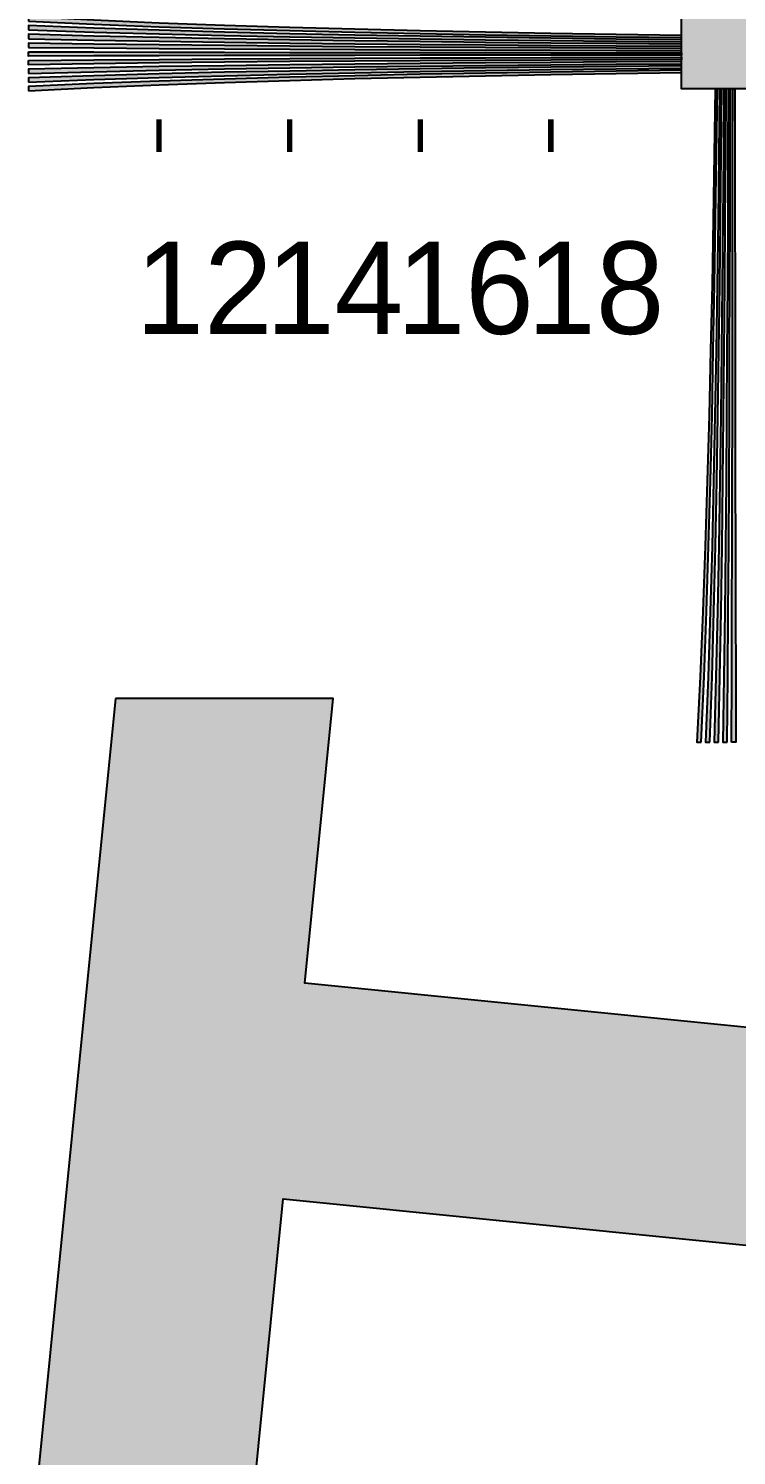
# Model space of a CAD drawing. Header units: millimetres. Extents: x 0 to 1582, y 0 to 984.
# Drawn here: x 1223.1 to 1353.2, y 445.3 to 707.3 of the extents above; entities that cross this region are included whole.
import ezdxf

# ---------------------------------------------------------------- set-up
doc = ezdxf.new("R2010")
doc.units = ezdxf.units.MM
for name, color, linetype in [('LABELS', 7, 'Continuous'), ('PERIPHERY', 7, 'Continuous'), ('SFR', 7, 'Continuous')]:
    doc.layers.add(name, color=color, linetype=linetype)

msp = doc.modelspace()

# ---------------------------------------------------------------- hatches: boundary and pattern name
at = {"layer": 'PERIPHERY', "true_color": 0x000000}
h = msp.add_hatch(color=7, dxfattribs=at)
h.dxf.hatch_style = 1
h.paths.add_polyline_path([(1359.12, 696.25), (1343.12, 696.25), (1343.12, 712.25), (1359.12, 712.25), (1359.12, 696.25)])
h = msp.add_hatch(color=7, dxfattribs=at)
h.dxf.hatch_style = 1
h.paths.add_polyline_path([(1223.12, 708.65), (1235.12, 708.11), (1247.12, 707.65), (1259.12, 707.27), (1271.12, 706.93), (1283.12, 706.65), (1295.12, 706.41), (1307.12, 706.17), (1319.12, 705.99), (1331.12, 705.81), (1343.12, 705.65), (1343.12, 706.05), (1331.12, 706.23), (1319.12, 706.43), (1307.12, 706.65), (1295.12, 706.91), (1283.12, 707.19), (1271.12, 707.51), (1259.12, 707.89), (1247.12, 708.31), (1235.12, 708.83), (1223.12, 709.45), (1223.12, 708.65)])
h = msp.add_hatch(color=7, dxfattribs=at)
h.dxf.hatch_style = 1
h.paths.add_polyline_path([(1223.12, 707.05), (1235.12, 706.65), (1247.12, 706.31), (1259.12, 706.03), (1271.12, 705.79), (1283.12, 705.59), (1295.12, 705.41), (1307.12, 705.23), (1319.12, 705.09), (1331.12, 704.97), (1343.12, 704.85), (1343.12, 705.25), (1331.12, 705.39), (1319.12, 705.53), (1307.12, 705.71), (1295.12, 705.91), (1283.12, 706.11), (1271.12, 706.37), (1259.12, 706.65), (1247.12, 706.99), (1235.12, 707.37), (1223.12, 707.85), (1223.12, 707.05)])
h = msp.add_hatch(color=7, dxfattribs=at)
h.dxf.hatch_style = 1
h.paths.add_polyline_path([(1223.12, 705.45), (1235.12, 705.19), (1247.12, 704.99), (1259.12, 704.81), (1271.12, 704.65), (1283.12, 704.51), (1295.12, 704.41), (1307.12, 704.29), (1319.12, 704.21), (1331.12, 704.13), (1343.12, 704.05), (1343.12, 704.45), (1331.12, 704.55), (1319.12, 704.65), (1307.12, 704.77), (1295.12, 704.91), (1283.12, 705.05), (1271.12, 705.23), (1259.12, 705.41), (1247.12, 705.65), (1235.12, 705.93), (1223.12, 706.25), (1223.12, 705.45)])
h = msp.add_hatch(color=7, dxfattribs=at)
h.dxf.hatch_style = 1
h.paths.add_polyline_path([(1223.12, 703.85), (1235.12, 703.75), (1247.12, 703.65), (1259.12, 703.57), (1271.12, 703.51), (1283.12, 703.45), (1295.12, 703.41), (1307.12, 703.35), (1319.12, 703.31), (1331.12, 703.29), (1343.12, 703.25), (1343.12, 703.65), (1331.12, 703.71), (1319.12, 703.77), (1307.12, 703.83), (1295.12, 703.91), (1283.12, 703.98), (1271.12, 704.06), (1259.12, 704.18), (1247.12, 704.31), (1235.12, 704.47), (1223.12, 704.65), (1223.12, 703.85)])
h = msp.add_hatch(color=7, dxfattribs=at)
h.dxf.hatch_style = 1
h.paths.add_polyline_path([(1223.12, 703.05), (1235.12, 703.01), (1247.12, 702.99), (1259.12, 702.95), (1271.12, 702.93), (1283.12, 702.91), (1295.12, 702.91), (1307.12, 702.89), (1319.12, 702.87), (1331.12, 702.87), (1343.12, 702.85), (1343.12, 702.45), (1331.12, 702.43), (1319.12, 702.43), (1307.12, 702.41), (1295.12, 702.41), (1283.12, 702.39), (1271.12, 702.37), (1259.12, 702.35), (1247.12, 702.31), (1235.12, 702.29), (1223.12, 702.25), (1223.12, 703.05)])
h = msp.add_hatch(color=7, dxfattribs=at)
h.dxf.hatch_style = 1
h.paths.add_polyline_path([(1223.12, 701.45), (1235.12, 701.55), (1247.12, 701.65), (1259.12, 701.73), (1271.12, 701.79), (1283.12, 701.85), (1295.12, 701.91), (1307.12, 701.95), (1319.12, 701.99), (1331.12, 702.01), (1343.12, 702.05), (1343.12, 701.65), (1331.12, 701.59), (1319.12, 701.53), (1307.12, 701.47), (1295.12, 701.41), (1283.12, 701.31), (1271.12, 701.23), (1259.12, 701.11), (1247.12, 700.99), (1235.12, 700.83), (1223.12, 700.65), (1223.12, 701.45)])
h = msp.add_hatch(color=7, dxfattribs=at)
h.dxf.hatch_style = 1
h.paths.add_polyline_path([(1223.12, 699.05), (1235.12, 699.37), (1247.12, 699.65), (1259.12, 699.89), (1271.12, 700.07), (1283.12, 700.25), (1295.12, 700.41), (1307.12, 700.53), (1319.12, 700.65), (1331.12, 700.75), (1343.12, 700.85), (1343.12, 701.25), (1331.12, 701.17), (1319.12, 701.09), (1307.12, 701.01), (1295.12, 700.91), (1283.12, 700.79), (1271.12, 700.65), (1259.12, 700.49), (1247.12, 700.31), (1235.12, 700.11), (1223.12, 699.85), (1223.12, 699.05)])
h = msp.add_hatch(color=7, dxfattribs=at)
h.dxf.hatch_style = 1
h.paths.add_polyline_path([(1223.12, 697.45), (1235.12, 697.93), (1247.12, 698.31), (1259.12, 698.65), (1271.12, 698.93), (1283.12, 699.19), (1295.12, 699.41), (1307.12, 699.59), (1319.12, 699.77), (1331.12, 699.91), (1343.12, 700.05), (1343.12, 700.45), (1331.12, 700.33), (1319.12, 700.21), (1307.12, 700.07), (1295.12, 699.91), (1283.12, 699.71), (1271.12, 699.51), (1259.12, 699.27), (1247.12, 698.99), (1235.12, 698.65), (1223.12, 698.25), (1223.12, 697.45)])
h = msp.add_hatch(color=7, dxfattribs=at)
h.dxf.hatch_style = 1
h.paths.add_polyline_path([(1223.12, 695.85), (1235.12, 696.47), (1247.12, 696.99), (1259.12, 697.41), (1271.12, 697.79), (1283.12, 698.11), (1295.12, 698.41), (1307.12, 698.65), (1319.12, 698.87), (1331.12, 699.07), (1343.12, 699.25), (1343.12, 699.65), (1331.12, 699.49), (1319.12, 699.31), (1307.12, 699.13), (1295.12, 698.91), (1283.12, 698.65), (1271.12, 698.37), (1259.12, 698.03), (1247.12, 697.65), (1235.12, 697.19), (1223.12, 696.65), (1223.12, 695.85)])
h = msp.add_hatch(color=7, dxfattribs=at)
h.dxf.hatch_style = 1
h.paths.add_polyline_path([(1346.73, 576.25), (1347.27, 588.25), (1347.73, 600.25), (1348.11, 612.25), (1348.45, 624.25), (1348.73, 636.25), (1348.97, 648.25), (1349.21, 660.25), (1349.39, 672.25), (1349.57, 684.25), (1349.73, 696.25), (1349.33, 696.25), (1349.15, 684.25), (1348.95, 672.25), (1348.73, 660.25), (1348.47, 648.25), (1348.19, 636.25), (1347.87, 624.25), (1347.49, 612.25), (1347.07, 600.25), (1346.55, 588.25), (1345.93, 576.25), (1346.73, 576.25)])
h = msp.add_hatch(color=7, dxfattribs=at)
h.dxf.hatch_style = 1
h.paths.add_polyline_path([(1348.33, 576.25), (1348.73, 588.25), (1349.07, 600.25), (1349.35, 612.25), (1349.59, 624.25), (1349.79, 636.25), (1349.97, 648.25), (1350.15, 660.25), (1350.29, 672.25), (1350.41, 684.25), (1350.53, 696.25), (1350.13, 696.25), (1349.99, 684.25), (1349.85, 672.25), (1349.67, 660.25), (1349.47, 648.25), (1349.27, 636.25), (1349.01, 624.25), (1348.73, 612.25), (1348.39, 600.25), (1348.01, 588.25), (1347.53, 576.25), (1348.33, 576.25)])
h = msp.add_hatch(color=7, dxfattribs=at)
h.dxf.hatch_style = 1
h.paths.add_polyline_path([(1349.93, 576.25), (1350.19, 588.25), (1350.39, 600.25), (1350.57, 612.25), (1350.73, 624.25), (1350.87, 636.25), (1350.97, 648.25), (1351.09, 660.25), (1351.17, 672.25), (1351.25, 684.25), (1351.33, 696.25), (1350.93, 696.25), (1350.83, 684.25), (1350.73, 672.25), (1350.61, 660.25), (1350.47, 648.25), (1350.33, 636.25), (1350.15, 624.25), (1349.97, 612.25), (1349.73, 600.25), (1349.45, 588.25), (1349.13, 576.25), (1349.93, 576.25)])
h = msp.add_hatch(color=7, dxfattribs=at)
h.dxf.hatch_style = 1
h.paths.add_polyline_path([(1351.53, 576.25), (1351.63, 588.25), (1351.73, 600.25), (1351.81, 612.25), (1351.87, 624.25), (1351.93, 636.25), (1351.97, 648.25), (1352.03, 660.25), (1352.07, 672.25), (1352.09, 684.25), (1352.13, 696.25), (1351.73, 696.25), (1351.67, 684.25), (1351.61, 672.25), (1351.55, 660.25), (1351.47, 648.25), (1351.39, 636.25), (1351.31, 624.25), (1351.19, 612.25), (1351.07, 600.25), (1350.91, 588.25), (1350.73, 576.25), (1351.53, 576.25)])
h = msp.add_hatch(color=7, dxfattribs=at)
h.dxf.hatch_style = 1
h.paths.add_polyline_path([(1352.33, 576.25), (1352.37, 588.25), (1352.39, 600.25), (1352.43, 612.25), (1352.45, 624.25), (1352.47, 636.25), (1352.47, 648.25), (1352.49, 660.25), (1352.51, 672.25), (1352.51, 684.25), (1352.53, 696.25), (1352.93, 696.25), (1352.95, 684.25), (1352.95, 672.25), (1352.97, 660.25), (1352.97, 648.25), (1352.99, 636.25), (1353.01, 624.25), (1353.03, 612.25), (1353.07, 600.25), (1353.09, 588.25), (1353.13, 576.25), (1352.33, 576.25)])
at = {"layer": 'SFR', "true_color": 0x000000}
h = msp.add_hatch(color=7, dxfattribs=at)
h.dxf.hatch_style = 1
h.paths.add_polyline_path([(1239.12, 584.25), (1223.12, 424.25), (1263.12, 424.25), (1269.93, 492.37), (1428.35, 476.53), (1423.12, 424.25), (1463.12, 424.25), (1479.12, 584.25), (1439.12, 584.25), (1432.31, 516.13), (1273.89, 531.97), (1279.12, 584.25), (1239.12, 584.25), (1239.12, 584.25)])

# ---------------------------------------------------------------- linework, layer by layer
at = {"layer": 'PERIPHERY', "color": 250}
for points in [[(1359.12, 696.25), (1343.12, 696.25), (1343.12, 712.25), (1359.12, 712.25), (1359.12, 696.25)], [(1223.12, 708.65), (1235.12, 708.11), (1247.12, 707.65), (1259.12, 707.27), (1271.12, 706.93), (1283.12, 706.65), (1295.12, 706.41), (1307.12, 706.17), (1319.12, 705.99), (1331.12, 705.81), (1343.12, 705.65), (1343.12, 706.05), (1331.12, 706.23), (1319.12, 706.43), (1307.12, 706.65), (1295.12, 706.91), (1283.12, 707.19), (1271.12, 707.51), (1259.12, 707.89), (1247.12, 708.31), (1235.12, 708.83), (1223.12, 709.45), (1223.12, 708.65)], [(1223.12, 707.05), (1235.12, 706.65), (1247.12, 706.31), (1259.12, 706.03), (1271.12, 705.79), (1283.12, 705.59), (1295.12, 705.41), (1307.12, 705.23), (1319.12, 705.09), (1331.12, 704.97), (1343.12, 704.85), (1343.12, 705.25), (1331.12, 705.39), (1319.12, 705.53), (1307.12, 705.71), (1295.12, 705.91), (1283.12, 706.11), (1271.12, 706.37), (1259.12, 706.65), (1247.12, 706.99), (1235.12, 707.37), (1223.12, 707.85), (1223.12, 707.05)], [(1223.12, 705.45), (1235.12, 705.19), (1247.12, 704.99), (1259.12, 704.81), (1271.12, 704.65), (1283.12, 704.51), (1295.12, 704.41), (1307.12, 704.29), (1319.12, 704.21), (1331.12, 704.13), (1343.12, 704.05), (1343.12, 704.45), (1331.12, 704.55), (1319.12, 704.65), (1307.12, 704.77), (1295.12, 704.91), (1283.12, 705.05), (1271.12, 705.23), (1259.12, 705.41), (1247.12, 705.65), (1235.12, 705.93), (1223.12, 706.25), (1223.12, 705.45)], [(1223.12, 703.85), (1235.12, 703.75), (1247.12, 703.65), (1259.12, 703.57), (1271.12, 703.51), (1283.12, 703.45), (1295.12, 703.41), (1307.12, 703.35), (1319.12, 703.31), (1331.12, 703.29), (1343.12, 703.25), (1343.12, 703.65), (1331.12, 703.71), (1319.12, 703.77), (1307.12, 703.83), (1295.12, 703.91), (1283.12, 703.98), (1271.12, 704.06), (1259.12, 704.18), (1247.12, 704.31), (1235.12, 704.47), (1223.12, 704.65), (1223.12, 703.85)], [(1223.12, 703.05), (1235.12, 703.01), (1247.12, 702.99), (1259.12, 702.95), (1271.12, 702.93), (1283.12, 702.91), (1295.12, 702.91), (1307.12, 702.89), (1319.12, 702.87), (1331.12, 702.87), (1343.12, 702.85), (1343.12, 702.45), (1331.12, 702.43), (1319.12, 702.43), (1307.12, 702.41), (1295.12, 702.41), (1283.12, 702.39), (1271.12, 702.37), (1259.12, 702.35), (1247.12, 702.31), (1235.12, 702.29), (1223.12, 702.25), (1223.12, 703.05)], [(1223.12, 701.45), (1235.12, 701.55), (1247.12, 701.65), (1259.12, 701.73), (1271.12, 701.79), (1283.12, 701.85), (1295.12, 701.91), (1307.12, 701.95), (1319.12, 701.99), (1331.12, 702.01), (1343.12, 702.05), (1343.12, 701.65), (1331.12, 701.59), (1319.12, 701.53), (1307.12, 701.47), (1295.12, 701.41), (1283.12, 701.31), (1271.12, 701.23), (1259.12, 701.11), (1247.12, 700.99), (1235.12, 700.83), (1223.12, 700.65), (1223.12, 701.45)], [(1223.12, 699.05), (1235.12, 699.37), (1247.12, 699.65), (1259.12, 699.89), (1271.12, 700.07), (1283.12, 700.25), (1295.12, 700.41), (1307.12, 700.53), (1319.12, 700.65), (1331.12, 700.75), (1343.12, 700.85), (1343.12, 701.25), (1331.12, 701.17), (1319.12, 701.09), (1307.12, 701.01), (1295.12, 700.91), (1283.12, 700.79), (1271.12, 700.65), (1259.12, 700.49), (1247.12, 700.31), (1235.12, 700.11), (1223.12, 699.85), (1223.12, 699.05)], [(1223.12, 697.45), (1235.12, 697.93), (1247.12, 698.31), (1259.12, 698.65), (1271.12, 698.93), (1283.12, 699.19), (1295.12, 699.41), (1307.12, 699.59), (1319.12, 699.77), (1331.12, 699.91), (1343.12, 700.05), (1343.12, 700.45), (1331.12, 700.33), (1319.12, 700.21), (1307.12, 700.07), (1295.12, 699.91), (1283.12, 699.71), (1271.12, 699.51), (1259.12, 699.27), (1247.12, 698.99), (1235.12, 698.65), (1223.12, 698.25), (1223.12, 697.45)], [(1223.12, 695.85), (1235.12, 696.47), (1247.12, 696.99), (1259.12, 697.41), (1271.12, 697.79), (1283.12, 698.11), (1295.12, 698.41), (1307.12, 698.65), (1319.12, 698.87), (1331.12, 699.07), (1343.12, 699.25), (1343.12, 699.65), (1331.12, 699.49), (1319.12, 699.31), (1307.12, 699.13), (1295.12, 698.91), (1283.12, 698.65), (1271.12, 698.37), (1259.12, 698.03), (1247.12, 697.65), (1235.12, 697.19), (1223.12, 696.65), (1223.12, 695.85)], [(1346.73, 576.25), (1347.27, 588.25), (1347.73, 600.25), (1348.11, 612.25), (1348.45, 624.25), (1348.73, 636.25), (1348.97, 648.25), (1349.21, 660.25), (1349.39, 672.25), (1349.57, 684.25), (1349.73, 696.25), (1349.33, 696.25), (1349.15, 684.25), (1348.95, 672.25), (1348.73, 660.25), (1348.47, 648.25), (1348.19, 636.25), (1347.87, 624.25), (1347.49, 612.25), (1347.07, 600.25), (1346.55, 588.25), (1345.93, 576.25), (1346.73, 576.25)], [(1348.33, 576.25), (1348.73, 588.25), (1349.07, 600.25), (1349.35, 612.25), (1349.59, 624.25), (1349.79, 636.25), (1349.97, 648.25), (1350.15, 660.25), (1350.29, 672.25), (1350.41, 684.25), (1350.53, 696.25), (1350.13, 696.25), (1349.99, 684.25), (1349.85, 672.25), (1349.67, 660.25), (1349.47, 648.25), (1349.27, 636.25), (1349.01, 624.25), (1348.73, 612.25), (1348.39, 600.25), (1348.01, 588.25), (1347.53, 576.25), (1348.33, 576.25)], [(1349.93, 576.25), (1350.19, 588.25), (1350.39, 600.25), (1350.57, 612.25), (1350.73, 624.25), (1350.87, 636.25), (1350.97, 648.25), (1351.09, 660.25), (1351.17, 672.25), (1351.25, 684.25), (1351.33, 696.25), (1350.93, 696.25), (1350.83, 684.25), (1350.73, 672.25), (1350.61, 660.25), (1350.47, 648.25), (1350.33, 636.25), (1350.15, 624.25), (1349.97, 612.25), (1349.73, 600.25), (1349.45, 588.25), (1349.13, 576.25), (1349.93, 576.25)], [(1351.53, 576.25), (1351.63, 588.25), (1351.73, 600.25), (1351.81, 612.25), (1351.87, 624.25), (1351.93, 636.25), (1351.97, 648.25), (1352.03, 660.25), (1352.07, 672.25), (1352.09, 684.25), (1352.13, 696.25), (1351.73, 696.25), (1351.67, 684.25), (1351.61, 672.25), (1351.55, 660.25), (1351.47, 648.25), (1351.39, 636.25), (1351.31, 624.25), (1351.19, 612.25), (1351.07, 600.25), (1350.91, 588.25), (1350.73, 576.25), (1351.53, 576.25)], [(1352.33, 576.25), (1352.37, 588.25), (1352.39, 600.25), (1352.43, 612.25), (1352.45, 624.25), (1352.47, 636.25), (1352.47, 648.25), (1352.49, 660.25), (1352.51, 672.25), (1352.51, 684.25), (1352.53, 696.25), (1352.93, 696.25), (1352.95, 684.25), (1352.95, 672.25), (1352.97, 660.25), (1352.97, 648.25), (1352.99, 636.25), (1353.01, 624.25), (1353.03, 612.25), (1353.07, 600.25), (1353.09, 588.25), (1353.13, 576.25), (1352.33, 576.25)]]:
    msp.add_lwpolyline(points, close=True, dxfattribs=at)
at = {"layer": 'PERIPHERY', "color": 250, "lineweight": 35, "const_width": 1}
for points in [[(1247.12, 690.65), (1247.12, 684.65)], [(1271.12, 690.65), (1271.12, 684.65)], [(1295.12, 690.65), (1295.12, 684.65)], [(1319.12, 690.65), (1319.12, 684.65)]]:
    msp.add_lwpolyline(points, dxfattribs=at)
at = {"layer": 'PERIPHERY', "color": 250, "true_color": 0x000000}
for points in [[(1359.12, 696.25), (1359.12, 712.25), (1343.12, 712.25)], [(1343.12, 712.25), (1343.12, 696.25), (1359.12, 696.25)], [(1223.12, 709.45), (1247.12, 707.65), (1259.12, 707.27)], [(1223.12, 709.45), (1259.12, 707.27), (1271.12, 706.93)], [(1271.12, 706.93), (1235.12, 708.83), (1223.12, 709.45)], [(1223.12, 707.85), (1223.12, 707.05), (1235.12, 706.65)], [(1223.12, 707.85), (1235.12, 706.65), (1247.12, 706.31)], [(1223.12, 707.85), (1247.12, 706.31), (1259.12, 706.03)], [(1223.12, 707.85), (1259.12, 706.03), (1271.12, 705.79)], [(1271.12, 705.79), (1235.12, 707.37), (1223.12, 707.85)], [(1271.12, 706.93), (1247.12, 708.31), (1235.12, 708.83)], [(1271.12, 706.93), (1259.12, 707.89), (1247.12, 708.31)], [(1271.12, 706.93), (1271.12, 707.51), (1259.12, 707.89)], [(1223.12, 706.25), (1223.12, 705.45), (1235.12, 705.19)], [(1223.12, 706.25), (1235.12, 705.19), (1247.12, 704.99)], [(1223.12, 706.25), (1247.12, 704.99), (1259.12, 704.81)], [(1223.12, 706.25), (1259.12, 704.81), (1271.12, 704.65)], [(1223.12, 706.25), (1271.12, 704.65), (1283.12, 704.51)], [(1283.12, 704.51), (1235.12, 705.93), (1223.12, 706.25)], [(1271.12, 705.79), (1247.12, 706.99), (1235.12, 707.37)], [(1283.12, 704.51), (1247.12, 705.65), (1235.12, 705.93)], [(1271.12, 705.79), (1259.12, 706.65), (1247.12, 706.99)], [(1283.12, 704.51), (1259.12, 705.41), (1247.12, 705.65)], [(1271.12, 705.79), (1271.12, 706.37), (1259.12, 706.65)], [(1283.12, 704.51), (1271.12, 705.23), (1259.12, 705.41)], [(1271.12, 706.93), (1283.12, 707.19), (1271.12, 707.51)], [(1271.12, 706.93), (1295.12, 706.91), (1283.12, 707.19)], [(1271.12, 706.93), (1283.12, 706.65), (1295.12, 706.41)], [(1271.12, 706.93), (1295.12, 706.41), (1307.12, 706.17)], [(1271.12, 706.93), (1307.12, 706.17), (1319.12, 705.99)], [(1271.12, 706.93), (1319.12, 705.99), (1331.12, 705.81)], [(1271.12, 706.93), (1331.12, 705.81), (1343.12, 705.65)], [(1271.12, 706.93), (1343.12, 705.65), (1343.12, 706.05)], [(1271.12, 706.93), (1343.12, 706.05), (1331.12, 706.23)], [(1271.12, 706.93), (1331.12, 706.23), (1319.12, 706.43)], [(1271.12, 706.93), (1319.12, 706.43), (1307.12, 706.65)], [(1271.12, 706.93), (1307.12, 706.65), (1295.12, 706.91)], [(1271.12, 705.79), (1283.12, 706.11), (1271.12, 706.37)], [(1271.12, 705.79), (1295.12, 705.91), (1283.12, 706.11)], [(1271.12, 705.79), (1307.12, 705.71), (1295.12, 705.91)], [(1271.12, 705.79), (1283.12, 705.59), (1295.12, 705.41)], [(1271.12, 705.79), (1295.12, 705.41), (1307.12, 705.23)], [(1271.12, 705.79), (1307.12, 705.23), (1319.12, 705.09)], [(1271.12, 705.79), (1319.12, 705.09), (1331.12, 704.97)], [(1271.12, 705.79), (1331.12, 704.97), (1343.12, 704.85)], [(1271.12, 705.79), (1343.12, 704.85), (1343.12, 705.25)], [(1271.12, 705.79), (1343.12, 705.25), (1331.12, 705.39)], [(1271.12, 705.79), (1331.12, 705.39), (1319.12, 705.53)], [(1271.12, 705.79), (1319.12, 705.53), (1307.12, 705.71)], [(1283.12, 704.51), (1283.12, 705.05), (1271.12, 705.23)], [(1283.12, 704.51), (1295.12, 704.91), (1283.12, 705.05)], [(1223.12, 704.65), (1223.12, 703.85), (1235.12, 703.75)], [(1223.12, 704.65), (1235.12, 703.75), (1247.12, 703.65)], [(1223.12, 704.65), (1247.12, 703.65), (1259.12, 703.57)], [(1223.12, 704.65), (1259.12, 703.57), (1271.12, 703.51)], [(1223.12, 704.65), (1271.12, 703.51), (1283.12, 703.45)], [(1223.12, 704.65), (1283.12, 703.45), (1295.12, 703.41)], [(1223.12, 704.65), (1295.12, 703.41), (1307.12, 703.35)], [(1307.12, 703.35), (1235.12, 704.47), (1223.12, 704.65)], [(1223.12, 703.05), (1223.12, 702.25), (1235.12, 702.29)], [(1223.12, 703.05), (1235.12, 702.29), (1247.12, 702.31)], [(1223.12, 703.05), (1247.12, 702.31), (1259.12, 702.35)], [(1223.12, 703.05), (1259.12, 702.35), (1271.12, 702.37)], [(1223.12, 703.05), (1271.12, 702.37), (1283.12, 702.39)], [(1223.12, 703.05), (1283.12, 702.39), (1295.12, 702.41)], [(1223.12, 703.05), (1295.12, 702.41), (1307.12, 702.41)], [(1223.12, 703.05), (1307.12, 702.41), (1319.12, 702.43)], [(1223.12, 703.05), (1319.12, 702.43), (1331.12, 702.43)], [(1223.12, 703.05), (1331.12, 702.43), (1343.12, 702.45)], [(1343.12, 702.45), (1235.12, 703.01), (1223.12, 703.05)], [(1307.12, 703.35), (1247.12, 704.31), (1235.12, 704.47)], [(1343.12, 702.45), (1247.12, 702.99), (1235.12, 703.01)], [(1307.12, 703.35), (1259.12, 704.18), (1247.12, 704.31)], [(1343.12, 702.45), (1259.12, 702.95), (1247.12, 702.99)], [(1307.12, 703.35), (1271.12, 704.06), (1259.12, 704.18)], [(1343.12, 702.45), (1271.12, 702.93), (1259.12, 702.95)], [(1307.12, 703.35), (1283.12, 703.98), (1271.12, 704.06)], [(1343.12, 702.45), (1283.12, 702.91), (1271.12, 702.93)], [(1283.12, 704.51), (1307.12, 704.77), (1295.12, 704.91)], [(1283.12, 704.51), (1319.12, 704.65), (1307.12, 704.77)], [(1283.12, 704.51), (1331.12, 704.55), (1319.12, 704.65)], [(1283.12, 704.51), (1343.12, 704.45), (1331.12, 704.55)], [(1283.12, 704.51), (1295.12, 704.41), (1319.12, 704.21)], [(1283.12, 704.51), (1319.12, 704.21), (1331.12, 704.13)], [(1283.12, 704.51), (1331.12, 704.13), (1343.12, 704.05)], [(1283.12, 704.51), (1343.12, 704.05), (1343.12, 704.45)], [(1307.12, 703.35), (1295.12, 703.91), (1283.12, 703.98)], [(1343.12, 702.45), (1295.12, 702.91), (1283.12, 702.91)], [(1295.12, 704.41), (1307.12, 704.29), (1319.12, 704.21)], [(1307.12, 703.35), (1307.12, 703.83), (1295.12, 703.91)], [(1343.12, 702.45), (1307.12, 702.89), (1295.12, 702.91)], [(1307.12, 703.35), (1319.12, 703.77), (1307.12, 703.83)], [(1307.12, 703.35), (1331.12, 703.71), (1319.12, 703.77)], [(1307.12, 703.35), (1343.12, 703.65), (1331.12, 703.71)], [(1307.12, 703.35), (1331.12, 703.29), (1343.12, 703.65)], [(1307.12, 703.35), (1319.12, 703.31), (1331.12, 703.29)], [(1343.12, 702.45), (1319.12, 702.87), (1307.12, 702.89)], [(1343.12, 702.45), (1331.12, 702.87), (1319.12, 702.87)], [(1331.12, 703.29), (1343.12, 703.25), (1343.12, 703.65)], [(1343.12, 702.45), (1343.12, 702.85), (1331.12, 702.87)], [(1223.12, 701.45), (1343.12, 701.65), (1343.12, 702.05)], [(1223.12, 701.45), (1343.12, 702.05), (1331.12, 702.01)], [(1223.12, 701.45), (1331.12, 702.01), (1319.12, 701.99)], [(1223.12, 701.45), (1319.12, 701.99), (1307.12, 701.95)], [(1223.12, 701.45), (1307.12, 701.95), (1295.12, 701.91)], [(1223.12, 701.45), (1295.12, 701.91), (1283.12, 701.85)], [(1223.12, 701.45), (1283.12, 701.85), (1271.12, 701.79)], [(1223.12, 701.45), (1271.12, 701.79), (1259.12, 701.73)], [(1223.12, 701.45), (1259.12, 701.73), (1247.12, 701.65)], [(1223.12, 701.45), (1331.12, 701.59), (1343.12, 701.65)], [(1247.12, 701.65), (1235.12, 701.55), (1223.12, 701.45)], [(1223.12, 701.45), (1319.12, 701.53), (1331.12, 701.59)], [(1223.12, 701.45), (1307.12, 701.47), (1319.12, 701.53)], [(1223.12, 701.45), (1295.12, 701.41), (1307.12, 701.47)], [(1223.12, 701.45), (1223.12, 700.65), (1235.12, 700.83)], [(1223.12, 701.45), (1235.12, 700.83), (1247.12, 700.99)], [(1223.12, 701.45), (1247.12, 700.99), (1259.12, 701.11)], [(1223.12, 701.45), (1259.12, 701.11), (1271.12, 701.23)], [(1223.12, 701.45), (1271.12, 701.23), (1283.12, 701.31)], [(1223.12, 701.45), (1283.12, 701.31), (1295.12, 701.41)], [(1223.12, 699.85), (1343.12, 700.85), (1343.12, 701.25)], [(1223.12, 699.85), (1343.12, 701.25), (1331.12, 701.17)], [(1223.12, 699.85), (1331.12, 701.17), (1319.12, 701.09)], [(1223.12, 699.85), (1319.12, 701.09), (1307.12, 701.01)], [(1223.12, 699.85), (1307.12, 701.01), (1295.12, 700.91)], [(1223.12, 699.85), (1295.12, 700.91), (1283.12, 700.79)], [(1223.12, 699.85), (1331.12, 700.75), (1343.12, 700.85)], [(1223.12, 699.85), (1283.12, 700.79), (1271.12, 700.65)], [(1223.12, 699.85), (1319.12, 700.65), (1331.12, 700.75)], [(1223.12, 699.85), (1307.12, 700.53), (1319.12, 700.65)], [(1223.12, 699.85), (1271.12, 700.65), (1259.12, 700.49)], [(1223.12, 699.85), (1295.12, 700.41), (1307.12, 700.53)], [(1223.12, 699.85), (1259.12, 700.49), (1247.12, 700.31)], [(1223.12, 698.25), (1295.12, 699.41), (1343.12, 700.45)], [(1223.12, 698.25), (1343.12, 700.45), (1331.12, 700.33)], [(1223.12, 699.85), (1283.12, 700.25), (1295.12, 700.41)], [(1223.12, 698.25), (1331.12, 700.33), (1319.12, 700.21)], [(1247.12, 700.31), (1235.12, 700.11), (1223.12, 699.85)], [(1223.12, 699.85), (1271.12, 700.07), (1283.12, 700.25)], [(1223.12, 698.25), (1319.12, 700.21), (1307.12, 700.07)], [(1223.12, 698.25), (1307.12, 700.07), (1295.12, 699.91)], [(1223.12, 699.85), (1259.12, 699.89), (1271.12, 700.07)], [(1223.12, 698.25), (1295.12, 699.91), (1283.12, 699.71)], [(1223.12, 699.85), (1247.12, 699.65), (1259.12, 699.89)], [(1223.12, 699.85), (1223.12, 699.05), (1235.12, 699.37)], [(1223.12, 699.85), (1235.12, 699.37), (1247.12, 699.65)], [(1295.12, 699.41), (1319.12, 699.77), (1343.12, 700.45)], [(1295.12, 699.41), (1307.12, 699.59), (1319.12, 699.77)], [(1319.12, 699.77), (1343.12, 700.05), (1343.12, 700.45)], [(1319.12, 699.77), (1331.12, 699.91), (1343.12, 700.05)], [(1223.12, 698.25), (1283.12, 699.71), (1271.12, 699.51)], [(1223.12, 696.65), (1295.12, 698.41), (1343.12, 699.65)], [(1223.12, 696.65), (1343.12, 699.65), (1331.12, 699.49)], [(1223.12, 698.25), (1271.12, 699.51), (1259.12, 699.27)], [(1223.12, 696.65), (1331.12, 699.49), (1319.12, 699.31)], [(1223.12, 698.25), (1283.12, 699.19), (1295.12, 699.41)], [(1223.12, 696.65), (1319.12, 699.31), (1307.12, 699.13)], [(1223.12, 698.25), (1259.12, 699.27), (1247.12, 698.99)], [(1223.12, 698.25), (1271.12, 698.93), (1283.12, 699.19)], [(1223.12, 696.65), (1307.12, 699.13), (1295.12, 698.91)], [(1247.12, 698.99), (1235.12, 698.65), (1223.12, 698.25)], [(1223.12, 698.25), (1259.12, 698.65), (1271.12, 698.93)], [(1223.12, 696.65), (1295.12, 698.91), (1283.12, 698.65)], [(1223.12, 696.65), (1283.12, 698.65), (1271.12, 698.37)], [(1223.12, 698.25), (1247.12, 698.31), (1259.12, 698.65)], [(1223.12, 696.65), (1283.12, 698.11), (1295.12, 698.41)], [(1223.12, 696.65), (1271.12, 698.37), (1259.12, 698.03)], [(1223.12, 698.25), (1235.12, 697.93), (1247.12, 698.31)], [(1223.12, 698.25), (1223.12, 697.45), (1235.12, 697.93)], [(1223.12, 696.65), (1271.12, 697.79), (1283.12, 698.11)], [(1223.12, 696.65), (1259.12, 698.03), (1247.12, 697.65)], [(1223.12, 696.65), (1259.12, 697.41), (1271.12, 697.79)], [(1247.12, 697.65), (1235.12, 697.19), (1223.12, 696.65)], [(1223.12, 696.65), (1247.12, 696.99), (1259.12, 697.41)], [(1295.12, 698.41), (1307.12, 698.65), (1343.12, 699.65)], [(1307.12, 698.65), (1319.12, 698.87), (1343.12, 699.65)], [(1319.12, 698.87), (1331.12, 699.07), (1343.12, 699.65)], [(1331.12, 699.07), (1343.12, 699.25), (1343.12, 699.65)], [(1223.12, 696.65), (1235.12, 696.47), (1247.12, 696.99)], [(1223.12, 696.65), (1223.12, 695.85), (1235.12, 696.47)], [(1348.45, 624.25), (1349.57, 684.25), (1349.73, 696.25)], [(1348.45, 624.25), (1349.73, 696.25), (1349.33, 696.25)], [(1348.45, 624.25), (1349.33, 696.25), (1349.15, 684.25)], [(1349.59, 624.25), (1350.41, 684.25), (1350.53, 696.25)], [(1349.59, 624.25), (1350.53, 696.25), (1350.13, 696.25)], [(1349.59, 624.25), (1350.13, 696.25), (1349.99, 684.25)], [(1350.87, 636.25), (1350.93, 696.25), (1350.83, 684.25)], [(1350.87, 636.25), (1351.25, 684.25), (1351.33, 696.25)], [(1350.87, 636.25), (1351.33, 696.25), (1350.93, 696.25)], [(1352.03, 660.25), (1351.73, 696.25), (1351.67, 684.25)], [(1352.09, 684.25), (1352.13, 696.25), (1351.73, 696.25)], [(1352.03, 660.25), (1352.09, 684.25), (1351.73, 696.25)], [(1352.33, 576.25), (1352.95, 684.25), (1352.93, 696.25)], [(1352.93, 696.25), (1352.37, 588.25), (1352.33, 576.25)], [(1352.93, 696.25), (1352.39, 600.25), (1352.37, 588.25)], [(1352.93, 696.25), (1352.43, 612.25), (1352.39, 600.25)], [(1352.93, 696.25), (1352.45, 624.25), (1352.43, 612.25)], [(1352.93, 696.25), (1352.47, 636.25), (1352.45, 624.25)], [(1352.93, 696.25), (1352.49, 660.25), (1352.47, 648.25)], [(1352.93, 696.25), (1352.47, 648.25), (1352.47, 636.25)], [(1352.93, 696.25), (1352.51, 672.25), (1352.49, 660.25)], [(1352.93, 696.25), (1352.53, 696.25), (1352.51, 684.25)], [(1352.93, 696.25), (1352.51, 684.25), (1352.51, 672.25)], [(1348.45, 624.25), (1349.39, 672.25), (1349.57, 684.25)], [(1348.45, 624.25), (1349.15, 684.25), (1348.95, 672.25)], [(1349.59, 624.25), (1350.29, 672.25), (1350.41, 684.25)], [(1349.59, 624.25), (1349.99, 684.25), (1349.85, 672.25)], [(1350.87, 636.25), (1350.83, 684.25), (1350.73, 672.25)], [(1350.87, 636.25), (1351.17, 672.25), (1351.25, 684.25)], [(1352.03, 660.25), (1351.67, 684.25), (1351.61, 672.25)], [(1352.03, 660.25), (1352.07, 672.25), (1352.09, 684.25)], [(1352.33, 576.25), (1352.95, 672.25), (1352.95, 684.25)], [(1348.45, 624.25), (1349.21, 660.25), (1349.39, 672.25)], [(1348.45, 624.25), (1348.95, 672.25), (1348.73, 660.25)], [(1349.59, 624.25), (1350.15, 660.25), (1350.29, 672.25)], [(1349.59, 624.25), (1349.85, 672.25), (1349.67, 660.25)], [(1350.87, 636.25), (1350.73, 672.25), (1350.61, 660.25)], [(1350.87, 636.25), (1350.97, 648.25), (1351.17, 672.25)], [(1350.97, 648.25), (1351.09, 660.25), (1351.17, 672.25)], [(1352.03, 660.25), (1351.61, 672.25), (1351.55, 660.25)], [(1352.33, 576.25), (1352.97, 660.25), (1352.95, 672.25)], [(1348.45, 624.25), (1348.97, 648.25), (1349.21, 660.25)], [(1348.45, 624.25), (1348.73, 660.25), (1348.47, 648.25)], [(1349.59, 624.25), (1349.67, 660.25), (1349.47, 648.25)], [(1349.59, 624.25), (1349.97, 648.25), (1350.15, 660.25)], [(1350.87, 636.25), (1350.61, 660.25), (1350.47, 648.25)], [(1350.73, 576.25), (1351.97, 648.25), (1352.03, 660.25)], [(1352.03, 660.25), (1350.91, 588.25), (1350.73, 576.25)], [(1352.03, 660.25), (1351.07, 600.25), (1350.91, 588.25)], [(1352.03, 660.25), (1351.19, 612.25), (1351.07, 600.25)], [(1352.03, 660.25), (1351.31, 624.25), (1351.19, 612.25)], [(1352.03, 660.25), (1351.39, 636.25), (1351.31, 624.25)], [(1352.03, 660.25), (1351.47, 648.25), (1351.39, 636.25)], [(1352.03, 660.25), (1351.55, 660.25), (1351.47, 648.25)], [(1352.33, 576.25), (1352.97, 648.25), (1352.97, 660.25)], [(1348.45, 624.25), (1348.47, 648.25), (1348.19, 636.25)], [(1348.45, 624.25), (1348.73, 636.25), (1348.97, 648.25)], [(1349.59, 624.25), (1349.47, 648.25), (1349.27, 636.25)], [(1349.59, 624.25), (1349.79, 636.25), (1349.97, 648.25)], [(1350.87, 636.25), (1350.47, 648.25), (1350.33, 636.25)], [(1350.73, 576.25), (1351.93, 636.25), (1351.97, 648.25)], [(1352.33, 576.25), (1352.99, 636.25), (1352.97, 648.25)], [(1348.45, 624.25), (1348.19, 636.25), (1347.87, 624.25)], [(1349.59, 624.25), (1349.27, 636.25), (1349.01, 624.25)], [(1349.13, 576.25), (1350.73, 624.25), (1350.87, 636.25)], [(1350.87, 636.25), (1349.45, 588.25), (1349.13, 576.25)], [(1350.87, 636.25), (1349.73, 600.25), (1349.45, 588.25)], [(1350.87, 636.25), (1349.97, 612.25), (1349.73, 600.25)], [(1350.87, 636.25), (1350.15, 624.25), (1349.97, 612.25)], [(1350.87, 636.25), (1350.33, 636.25), (1350.15, 624.25)], [(1350.73, 576.25), (1351.87, 624.25), (1351.93, 636.25)], [(1352.33, 576.25), (1353.01, 624.25), (1352.99, 636.25)], [(1345.93, 576.25), (1348.11, 612.25), (1348.45, 624.25)], [(1348.45, 624.25), (1346.55, 588.25), (1345.93, 576.25)], [(1348.45, 624.25), (1347.07, 600.25), (1346.55, 588.25)], [(1348.45, 624.25), (1347.49, 612.25), (1347.07, 600.25)], [(1348.45, 624.25), (1347.87, 624.25), (1347.49, 612.25)], [(1347.53, 576.25), (1349.35, 612.25), (1349.59, 624.25)], [(1349.59, 624.25), (1348.01, 588.25), (1347.53, 576.25)], [(1349.59, 624.25), (1348.39, 600.25), (1348.01, 588.25)], [(1349.59, 624.25), (1348.73, 612.25), (1348.39, 600.25)], [(1349.59, 624.25), (1349.01, 624.25), (1348.73, 612.25)], [(1349.13, 576.25), (1350.57, 612.25), (1350.73, 624.25)], [(1350.73, 576.25), (1351.81, 612.25), (1351.87, 624.25)], [(1352.33, 576.25), (1353.03, 612.25), (1353.01, 624.25)], [(1345.93, 576.25), (1347.73, 600.25), (1348.11, 612.25)], [(1347.53, 576.25), (1349.07, 600.25), (1349.35, 612.25)], [(1349.13, 576.25), (1350.39, 600.25), (1350.57, 612.25)], [(1350.73, 576.25), (1351.73, 600.25), (1351.81, 612.25)], [(1352.33, 576.25), (1353.07, 600.25), (1353.03, 612.25)], [(1345.93, 576.25), (1347.27, 588.25), (1347.73, 600.25)], [(1347.53, 576.25), (1348.73, 588.25), (1349.07, 600.25)], [(1349.13, 576.25), (1350.19, 588.25), (1350.39, 600.25)], [(1350.73, 576.25), (1351.63, 588.25), (1351.73, 600.25)], [(1352.33, 576.25), (1353.09, 588.25), (1353.07, 600.25)], [(1345.93, 576.25), (1346.73, 576.25), (1347.27, 588.25)], [(1347.53, 576.25), (1348.33, 576.25), (1348.73, 588.25)], [(1349.13, 576.25), (1349.93, 576.25), (1350.19, 588.25)], [(1350.73, 576.25), (1351.53, 576.25), (1351.63, 588.25)], [(1352.33, 576.25), (1353.13, 576.25), (1353.09, 588.25)]]:
    msp.add_solid(points, dxfattribs=at)
at = {"layer": 'SFR', "color": 250}
msp.add_lwpolyline([(1239.12, 584.25), (1223.12, 424.25), (1263.12, 424.25), (1269.93, 492.37), (1428.35, 476.53), (1423.12, 424.25), (1463.12, 424.25), (1479.12, 584.25), (1439.12, 584.25), (1432.31, 516.13), (1273.89, 531.97), (1279.12, 584.25), (1239.12, 584.25), (1239.12, 584.25)], close=True, dxfattribs=at)
at = {"layer": 'SFR', "color": 250, "true_color": 0x000000}
for points in [[(1239.12, 584.25), (1239.12, 584.25), (1223.12, 424.25)], [(1239.12, 584.25), (1223.12, 424.25), (1263.12, 424.25)], [(1239.12, 584.25), (1263.12, 424.25), (1269.93, 492.37)], [(1239.12, 584.25), (1269.93, 492.37), (1273.89, 531.97)], [(1273.89, 531.97), (1279.12, 584.25), (1239.12, 584.25)], [(1269.93, 492.37), (1432.31, 516.13), (1273.89, 531.97)], [(1269.93, 492.37), (1428.35, 476.53), (1432.31, 516.13)]]:
    msp.add_solid(points, dxfattribs=at)

# ---------------------------------------------------------------- texts
at = {"layer": 'LABELS', "color": 250}
for s, p in [('12', (1242.78, 651.23)), ('16', (1290.78, 651.23)), ('18', (1314.78, 651.23)), ('14', (1266.78, 651.23))]:
    msp.add_text(s, height=16.933, dxfattribs=at).set_placement(p)

doc.saveas('drawing.dxf')
